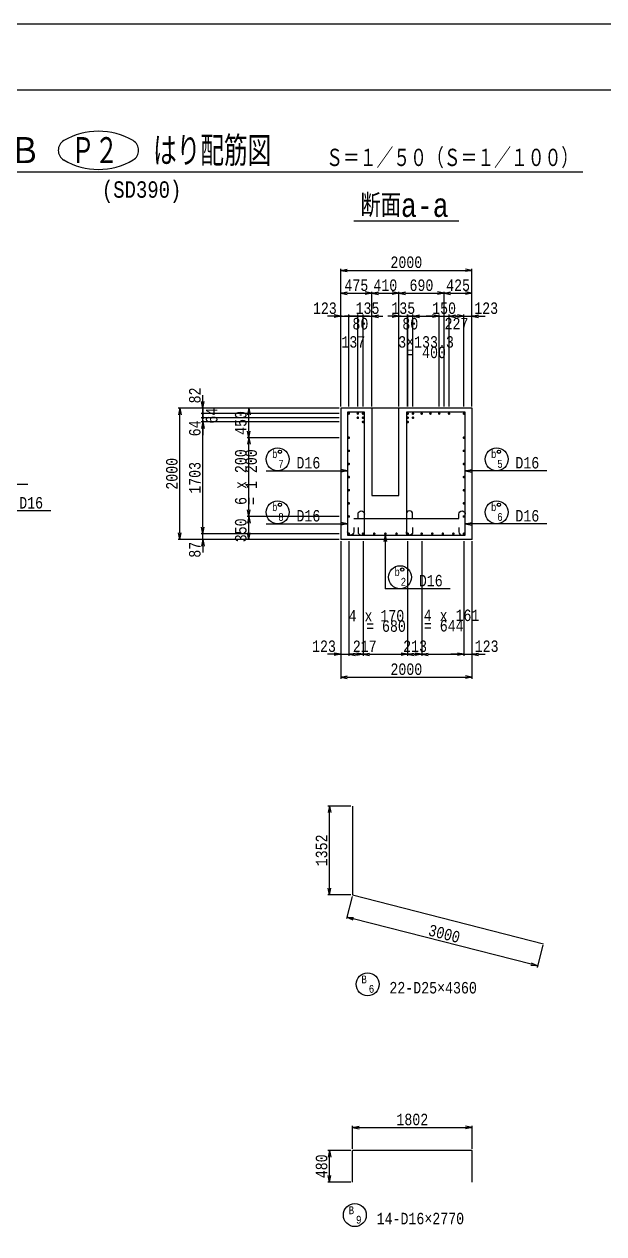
# Model space of a CAD drawing. Extents: x 0 to 42050, y -16055 to 29700.
# Drawn here: x 17655 to 26485, y 11271 to 29700 of the extents above; entities that cross this region are included whole.
import ezdxf
from ezdxf.enums import TextEntityAlignment as Align

# ---------------------------------------------------------------- set-up
doc = ezdxf.new("R2010")
doc.units = 0
doc.header["$LTSCALE"] = 300
doc.header["$MEASUREMENT"] = 0
doc.layers.get('0').update_dxf_attribs({"linetype": 'CONTINUOUS'})
doc.layers.get('DEFPOINTS').update_dxf_attribs({"linetype": 'CONTINUOUS'})
for name, color, linetype in [('1002', 1, 'CONTINUOUS'), ('1006', 5, 'CONTINUOUS'), ('6', 7, 'CONTINUOUS'), ('LAYER0015', 7, 'CONTINUOUS'), ('スターラップ', 6, 'CONTINUOUS'), ('主筋', 3, 'CONTINUOUS'), ('引き出し線', 2, 'CONTINUOUS'), ('構造線', 7, 'CONTINUOUS'), ('配力筋', 4, 'CONTINUOUS')]:
    doc.layers.add(name, color=color, linetype=linetype)
doc.styles.get("Standard").update_dxf_attribs({"font": 'monotxt.shx', "width": 0.8, "bigfont": 'extfont.shx'})
doc.dimstyles.new('DIMST1_1', dxfattribs={"dimscale": 50, "dimtxt": 4, "dimasz": 2, "dimexe": 0.5, "dimexo": 0.5, "dimgap": 0.09, "dimtad": 0, "dimdec": 0, "dimzin": 0, "dimtxsty": 'STANDARD', "dimblk": 'ARROW_1', "dimblk1": 'ARROW_1', "dimblk2": 'ARROW_1', "dimcen": 1, "dimdle": 3, "dimclrd": 1, "dimclre": 1, "dimclrt": 3, "dimazin": 3, "dimtfac": 1, "dimtdec": 4, "dimtix": 1, "dimtmove": 0, "dimatfit": 3, "dimtvp": 0.7, "dimtolj": 1, "dimtzin": 0})

# ---------------------------------------------------------------- blocks, each defined once
blk = doc.blocks.new('GROUP_2')
at = {"layer": 'LAYER0015', "color": 2, "linetype": 'CONTINUOUS'}
for centre, radius, start, end in [((-3863, 23103), 2084, 59.566, 120.434), ((-4746, 24605), 342, 120.434, 239.566), ((-2981, 24605), 342, 300.434, 419.566), ((-3863, 26108), 2084, 239.566, 300.434)]:
    blk.add_arc(centre, radius, start, end, dxfattribs=at)
blk = doc.blocks.new('GROUP_1')
at = {"layer": 'LAYER0015', "color": 1, "linetype": 'CONTINUOUS'}
blk.add_line((-39050, 27700), (40050, 27700), dxfattribs=at)
blk = doc.blocks.new('DOT1')
at = {"const_width": 0.5}
blk.add_lwpolyline([(-0.25, 0, 1), (0.25, 0, 1)], format="xyb", close=True, dxfattribs=at)
blk = doc.blocks.new('ARROW_1')
at = {"color": 0}
for p, q in [((0, 0), (-1, 0.2)), ((0, 0), (-1, -0.2)), ((-1, 0), (0, 0))]:
    blk.add_line(p, q, dxfattribs=at)
blk = doc.blocks.new('*D43')
at = {"color": 2, "linetype": 'BYBLOCK'}
for p, q in [((24142, 21825), (24142, 19725)), ((26142, 21825), (26142, 19725)), ((24242, 19750), (26042, 19750))]:
    blk.add_line(p, q, dxfattribs=at)
at = {"layer": 'DEFPOINTS', "color": 0, "linetype": 'BYBLOCK'}
for p in [(24142, 21850), (26142, 21850), (26142, 19750)]:
    blk.add_point(p, dxfattribs=at)
at = {"color": 2, "linetype": 'BYBLOCK', "xscale": 100, "yscale": 100, "zscale": 100, "rotation": 180}
blk.add_blockref('ARROW_1', (24142, 19750), dxfattribs=at)
at = {"color": 2, "linetype": 'BYBLOCK', "xscale": 100, "yscale": 100, "zscale": 100}
blk.add_blockref('ARROW_1', (26142, 19750), dxfattribs=at)
at = {"color": 6, "linetype": 'BYBLOCK', "insert": (25142, 19872), "char_height": 175, "attachment_point": 5}
blk.add_mtext('\\A1;2000', dxfattribs=at)
blk = doc.blocks.new('*D44')
at = {"color": 2, "linetype": 'BYBLOCK'}
for p, q in [((24142, 23875), (24142, 25975)), ((24242, 25950), (26042, 25950)), ((26142, 23875), (26142, 25975))]:
    blk.add_line(p, q, dxfattribs=at)
at = {"layer": 'DEFPOINTS', "color": 0, "linetype": 'BYBLOCK'}
for p in [(26142, 25950), (24142, 23850), (26142, 23850)]:
    blk.add_point(p, dxfattribs=at)
at = {"color": 2, "linetype": 'BYBLOCK', "xscale": 100, "yscale": 100, "zscale": 100, "rotation": 180}
blk.add_blockref('ARROW_1', (24142, 25950), dxfattribs=at)
at = {"color": 2, "linetype": 'BYBLOCK', "xscale": 100, "yscale": 100, "zscale": 100}
blk.add_blockref('ARROW_1', (26142, 25950), dxfattribs=at)
at = {"color": 6, "linetype": 'BYBLOCK', "insert": (25142, 26072), "char_height": 175, "attachment_point": 5}
blk.add_mtext('\\A1;2000', dxfattribs=at)
blk = doc.blocks.new('*D45')
at = {"color": 2, "linetype": 'BYBLOCK'}
for p, q in [((24117, 23850), (21667, 23850)), ((21692, 21950), (21692, 23750)), ((24117, 21850), (21667, 21850))]:
    blk.add_line(p, q, dxfattribs=at)
at = {"layer": 'DEFPOINTS', "color": 0, "linetype": 'BYBLOCK'}
for p in [(21692, 23850), (24142, 23850), (24142, 21850)]:
    blk.add_point(p, dxfattribs=at)
at = {"color": 2, "linetype": 'BYBLOCK', "xscale": 100, "yscale": 100, "zscale": 100}
for p, rotation in [((21692, 23850), 90), ((21692, 21850), 270)]:
    blk.add_blockref('ARROW_1', p, dxfattribs=dict(at, rotation=rotation))
at = {"color": 6, "linetype": 'BYBLOCK', "insert": (21570, 22850), "char_height": 175, "attachment_point": 5, "rotation": 90}
blk.add_mtext('\\A1;2000', dxfattribs=at)
blk = doc.blocks.new('*D46')
at = {"color": 2, "linetype": 'BYBLOCK'}
for p, q in [((22042, 22037), (22042, 22137)), ((24117, 21937), (22017, 21937)), ((22042, 21850), (22042, 21937)), ((22042, 21850), (22042, 21937)), ((22042, 21750), (22042, 21650))]:
    blk.add_line(p, q, dxfattribs=at)
at = {"layer": 'DEFPOINTS', "color": 0, "linetype": 'BYBLOCK'}
for p in [(22042, 21937), (24142, 21937), (22042, 21850)]:
    blk.add_point(p, dxfattribs=at)
at = {"color": 2, "linetype": 'BYBLOCK', "xscale": 100, "yscale": 100, "zscale": 100}
for p, rotation in [((22042, 21937), 270), ((22042, 21850), 90)]:
    blk.add_blockref('ARROW_1', p, dxfattribs=dict(at, rotation=rotation))
at = {"color": 6, "linetype": 'BYBLOCK', "insert": (21920, 21693), "char_height": 175, "attachment_point": 5, "rotation": 90}
blk.add_mtext('\\A1;87', dxfattribs=at)
blk = doc.blocks.new('*D47')
at = {"color": 2, "linetype": 'BYBLOCK'}
for p, q in [((24117, 23640), (22017, 23640)), ((22042, 22037), (22042, 23540))]:
    blk.add_line(p, q, dxfattribs=at)
at = {"layer": 'DEFPOINTS', "color": 0, "linetype": 'BYBLOCK'}
for p in [(22042, 23640), (24142, 23640), (24142, 21937)]:
    blk.add_point(p, dxfattribs=at)
at = {"color": 2, "linetype": 'BYBLOCK', "xscale": 100, "yscale": 100, "zscale": 100}
for p, rotation in [((22042, 23640), 90), ((22042, 21937), 270)]:
    blk.add_blockref('ARROW_1', p, dxfattribs=dict(at, rotation=rotation))
at = {"color": 6, "linetype": 'BYBLOCK', "insert": (21920, 22788), "char_height": 175, "attachment_point": 5, "rotation": 90}
blk.add_mtext('\\A1;1703', dxfattribs=at)
blk = doc.blocks.new('ARROW_8')
at = {"color": 0}
blk.add_line((-1, 0), (0, 0), dxfattribs=at)
blk = doc.blocks.new('*D48')
at = {"color": 2, "linetype": 'BYBLOCK'}
for p, q in [((22042, 23804), (22042, 23904)), ((24117, 23704), (22017, 23704)), ((24117, 23640), (22017, 23640)), ((22042, 23640), (22042, 23704)), ((22042, 23640), (22042, 23704)), ((22042, 23540), (22042, 23440))]:
    blk.add_line(p, q, dxfattribs=at)
at = {"layer": 'DEFPOINTS', "color": 0, "linetype": 'BYBLOCK'}
for p in [(22042, 23704), (24142, 23704), (24142, 23640)]:
    blk.add_point(p, dxfattribs=at)
at = {"color": 2, "linetype": 'BYBLOCK', "xscale": 100, "yscale": 100, "zscale": 100}
for p, rotation in [((22042, 23704), 270), ((22042, 23640), 90)]:
    blk.add_blockref('ARROW_8', p, dxfattribs=dict(at, rotation=rotation))
at = {"color": 6, "linetype": 'BYBLOCK', "insert": (21920, 23542), "char_height": 175, "attachment_point": 5, "rotation": 90}
blk.add_mtext('\\A1;64', dxfattribs=at)
blk = doc.blocks.new('*D49')
at = {"color": 2, "linetype": 'BYBLOCK'}
for p, q in [((22042, 23868), (22042, 23968)), ((24117, 23768), (22017, 23768)), ((24117, 23704), (22017, 23704)), ((22042, 23704), (22042, 23768)), ((22042, 23704), (22042, 23768)), ((22042, 23604), (22042, 23504))]:
    blk.add_line(p, q, dxfattribs=at)
at = {"layer": 'DEFPOINTS', "color": 0, "linetype": 'BYBLOCK'}
for p in [(22042, 23768), (24142, 23768), (24142, 23704)]:
    blk.add_point(p, dxfattribs=at)
at = {"color": 2, "linetype": 'BYBLOCK', "xscale": 100, "yscale": 100, "zscale": 100}
for p, rotation in [((22042, 23768), 270), ((22042, 23704), 90)]:
    blk.add_blockref('ARROW_8', p, dxfattribs=dict(at, rotation=rotation))
at = {"color": 6, "linetype": 'BYBLOCK', "insert": (22177, 23736), "char_height": 175, "attachment_point": 5, "rotation": 90}
blk.add_mtext('\\A1;64', dxfattribs=at)
blk = doc.blocks.new('*D50')
at = {"color": 2, "linetype": 'BYBLOCK'}
for p, q in [((22042, 23950), (22042, 24050)), ((22042, 23768), (22042, 23850)), ((22042, 23768), (22042, 23850)), ((24117, 23768), (22017, 23768)), ((22042, 23668), (22042, 23568))]:
    blk.add_line(p, q, dxfattribs=at)
at = {"layer": 'DEFPOINTS', "color": 0, "linetype": 'BYBLOCK'}
for p in [(22042, 23850), (22042, 23850), (24142, 23768)]:
    blk.add_point(p, dxfattribs=at)
at = {"color": 2, "linetype": 'BYBLOCK', "xscale": 100, "yscale": 100, "zscale": 100}
for p, rotation in [((22042, 23850), 270), ((22042, 23768), 90)]:
    blk.add_blockref('ARROW_8', p, dxfattribs=dict(at, rotation=rotation))
at = {"color": 6, "linetype": 'BYBLOCK', "insert": (21920, 24044), "char_height": 175, "attachment_point": 5, "rotation": 90}
blk.add_mtext('\\A1;82', dxfattribs=at)
blk = doc.blocks.new('*D51')
at = {"color": 2, "linetype": 'BYBLOCK'}
for p, q in [((24117, 22200), (22717, 22200)), ((22742, 21950), (22742, 22100))]:
    blk.add_line(p, q, dxfattribs=at)
at = {"layer": 'DEFPOINTS', "color": 0, "linetype": 'BYBLOCK'}
for p in [(22742, 22200), (24142, 22200), (22742, 21850)]:
    blk.add_point(p, dxfattribs=at)
at = {"color": 2, "linetype": 'BYBLOCK', "xscale": 100, "yscale": 100, "zscale": 100}
for p, rotation in [((22742, 22200), 90), ((22742, 21850), 270)]:
    blk.add_blockref('ARROW_1', p, dxfattribs=dict(at, rotation=rotation))
at = {"color": 6, "linetype": 'BYBLOCK', "insert": (22620, 21989), "char_height": 175, "attachment_point": 5, "rotation": 90}
blk.add_mtext('\\A1;350', dxfattribs=at)
blk = doc.blocks.new('*D52')
at = {"color": 2, "linetype": 'BYBLOCK'}
for p, q in [((24117, 23400), (22717, 23400)), ((22742, 22300), (22742, 23300))]:
    blk.add_line(p, q, dxfattribs=at)
at = {"layer": 'DEFPOINTS', "color": 0, "linetype": 'BYBLOCK'}
for p in [(22742, 23400), (24142, 23400), (24142, 22200)]:
    blk.add_point(p, dxfattribs=at)
at = {"color": 2, "linetype": 'BYBLOCK', "xscale": 100, "yscale": 100, "zscale": 100}
for p, rotation in [((22742, 23400), 90), ((22742, 22200), 270)]:
    blk.add_blockref('ARROW_1', p, dxfattribs=dict(at, rotation=rotation))
at = {"color": 6, "linetype": 'BYBLOCK', "insert": (22620, 22800), "char_height": 175, "attachment_point": 5, "rotation": 90}
blk.add_mtext('\\A1;6 x 200 ', dxfattribs=at)
blk = doc.blocks.new('*D53')
at = {"color": 2, "linetype": 'BYBLOCK'}
for p, q in [((24117, 23850), (22717, 23850)), ((22742, 23500), (22742, 23750))]:
    blk.add_line(p, q, dxfattribs=at)
at = {"layer": 'DEFPOINTS', "color": 0, "linetype": 'BYBLOCK'}
for p in [(22742, 23850), (24142, 23850), (24142, 23400)]:
    blk.add_point(p, dxfattribs=at)
at = {"color": 2, "linetype": 'BYBLOCK', "xscale": 100, "yscale": 100, "zscale": 100}
for p, rotation in [((22742, 23850), 90), ((22742, 23400), 270)]:
    blk.add_blockref('ARROW_1', p, dxfattribs=dict(at, rotation=rotation))
at = {"color": 6, "linetype": 'BYBLOCK', "insert": (22620, 23625), "char_height": 175, "attachment_point": 5, "rotation": 90}
blk.add_mtext('\\A1;450', dxfattribs=at)
blk = doc.blocks.new('*D92')
at = {"color": 2, "linetype": 'BYBLOCK'}
for p, q in [((22633, 17789), (22283, 17789)), ((22308, 16536), (22308, 17689)), ((22633, 16436), (22283, 16436))]:
    blk.add_line(p, q, dxfattribs=at)
at = {"layer": 'DEFPOINTS', "color": 0, "linetype": 'BYBLOCK'}
for p in [(22308, 17789), (22658, 17789), (22658, 16436)]:
    blk.add_point(p, dxfattribs=at)
at = {"color": 2, "linetype": 'BYBLOCK', "xscale": 100, "yscale": 100, "zscale": 100}
for p, rotation in [((22308, 17789), 90), ((22308, 16436), 270)]:
    blk.add_blockref('ARROW_1', p, dxfattribs=dict(at, rotation=rotation))
at = {"color": 6, "linetype": 'BYBLOCK', "insert": (22186, 17113), "char_height": 175, "attachment_point": 5, "rotation": 90}
blk.add_mtext('\\A1;1352', dxfattribs=at)
blk = doc.blocks.new('*D93')
at = {"color": 2, "linetype": 'BYBLOCK'}
for p, q in [((22652, 16412), (22565, 16073)), ((25381, 15377), (22668, 16072)), ((25558, 15667), (25471, 15328))]:
    blk.add_line(p, q, dxfattribs=at)
at = {"layer": 'DEFPOINTS', "color": 0, "linetype": 'BYBLOCK'}
for p in [(22658, 16436), (22571, 16097), (25564, 15691)]:
    blk.add_point(p, dxfattribs=at)
at = {"color": 2, "linetype": 'BYBLOCK', "xscale": 100, "yscale": 100, "zscale": 100}
for p, rotation in [((22571, 16097), 165.6186054089256), ((25477, 15352), 345.6186054089255)]:
    blk.add_blockref('ARROW_1', p, dxfattribs=dict(at, rotation=rotation))
at = {"color": 6, "linetype": 'BYBLOCK', "insert": (24055, 15843), "char_height": 175, "attachment_point": 5, "rotation": 345.6186}
blk.add_mtext('\\A1;3000', dxfattribs=at)
blk = doc.blocks.new('*D100')
at = {"color": 2, "linetype": 'BYBLOCK'}
for p, q in [((22658, 12565), (22658, 12915)), ((24478, 12565), (24478, 12915)), ((22758, 12890), (24378, 12890))]:
    blk.add_line(p, q, dxfattribs=at)
at = {"layer": 'DEFPOINTS', "color": 0, "linetype": 'BYBLOCK'}
for p in [(24478, 12890), (22658, 12540), (24478, 12540)]:
    blk.add_point(p, dxfattribs=at)
at = {"color": 2, "linetype": 'BYBLOCK', "xscale": 100, "yscale": 100, "zscale": 100, "rotation": 180}
blk.add_blockref('ARROW_1', (22658, 12890), dxfattribs=at)
at = {"color": 2, "linetype": 'BYBLOCK', "xscale": 100, "yscale": 100, "zscale": 100}
blk.add_blockref('ARROW_1', (24478, 12890), dxfattribs=at)
at = {"color": 6, "linetype": 'BYBLOCK', "insert": (23568, 13012), "char_height": 175, "attachment_point": 5}
blk.add_mtext('\\A1;1802', dxfattribs=at)
blk = doc.blocks.new('*D101')
at = {"color": 2, "linetype": 'BYBLOCK'}
for p, q in [((22633, 12540), (22283, 12540)), ((22308, 12160), (22308, 12440)), ((22633, 12060), (22283, 12060))]:
    blk.add_line(p, q, dxfattribs=at)
at = {"layer": 'DEFPOINTS', "color": 0, "linetype": 'BYBLOCK'}
for p in [(22308, 12540), (22658, 12540), (22658, 12060)]:
    blk.add_point(p, dxfattribs=at)
at = {"color": 2, "linetype": 'BYBLOCK', "xscale": 100, "yscale": 100, "zscale": 100}
for p, rotation in [((22308, 12540), 90), ((22308, 12060), 270)]:
    blk.add_blockref('ARROW_1', p, dxfattribs=dict(at, rotation=rotation))
at = {"color": 6, "linetype": 'BYBLOCK', "insert": (22186, 12300), "char_height": 175, "attachment_point": 5, "rotation": 90}
blk.add_mtext('\\A1;480', dxfattribs=at)
blk = doc.blocks.new('*D152')
at = {"color": 2, "linetype": 'BYBLOCK'}
for p, q in [((22952, 23875), (22952, 25625)), ((22577, 25600), (22852, 25600))]:
    blk.add_line(p, q, dxfattribs=at)
at = {"layer": 'DEFPOINTS', "color": 0, "linetype": 'BYBLOCK'}
for p in [(22477, 25600), (22952, 25600), (22952, 23850)]:
    blk.add_point(p, dxfattribs=at)
at = {"color": 2, "linetype": 'BYBLOCK', "xscale": 100, "yscale": 100, "zscale": 100, "rotation": 180}
blk.add_blockref('ARROW_1', (22477, 25600), dxfattribs=at)
at = {"color": 2, "linetype": 'BYBLOCK', "xscale": 100, "yscale": 100, "zscale": 100}
blk.add_blockref('ARROW_1', (22952, 25600), dxfattribs=at)
at = {"color": 6, "linetype": 'BYBLOCK', "insert": (22715, 25722), "char_height": 175, "attachment_point": 5}
blk.add_mtext('\\A1;475', dxfattribs=at)
blk = doc.blocks.new('*D153')
at = {"color": 2, "linetype": 'BYBLOCK'}
for p, q in [((23362, 23875), (23362, 25625)), ((23052, 25600), (23262, 25600))]:
    blk.add_line(p, q, dxfattribs=at)
at = {"layer": 'DEFPOINTS', "color": 0, "linetype": 'BYBLOCK'}
for p in [(23362, 25600), (22952, 23850), (23362, 23850)]:
    blk.add_point(p, dxfattribs=at)
at = {"color": 2, "linetype": 'BYBLOCK', "xscale": 100, "yscale": 100, "zscale": 100, "rotation": 180}
blk.add_blockref('ARROW_1', (22952, 25600), dxfattribs=at)
at = {"color": 2, "linetype": 'BYBLOCK', "xscale": 100, "yscale": 100, "zscale": 100}
blk.add_blockref('ARROW_1', (23362, 25600), dxfattribs=at)
at = {"color": 6, "linetype": 'BYBLOCK', "insert": (23157, 25722), "char_height": 175, "attachment_point": 5}
blk.add_mtext('\\A1;410', dxfattribs=at)
blk = doc.blocks.new('*D154')
at = {"color": 2, "linetype": 'BYBLOCK'}
for p, q in [((24052, 23875), (24052, 25625)), ((23462, 25600), (23952, 25600))]:
    blk.add_line(p, q, dxfattribs=at)
at = {"layer": 'DEFPOINTS', "color": 0, "linetype": 'BYBLOCK'}
for p in [(23362, 25600), (24052, 25600), (24052, 23850)]:
    blk.add_point(p, dxfattribs=at)
at = {"color": 2, "linetype": 'BYBLOCK', "xscale": 100, "yscale": 100, "zscale": 100, "rotation": 180}
blk.add_blockref('ARROW_1', (23362, 25600), dxfattribs=at)
at = {"color": 2, "linetype": 'BYBLOCK', "xscale": 100, "yscale": 100, "zscale": 100}
blk.add_blockref('ARROW_1', (24052, 25600), dxfattribs=at)
at = {"color": 6, "linetype": 'BYBLOCK', "insert": (23707, 25722), "char_height": 175, "attachment_point": 5}
blk.add_mtext('\\A1;690', dxfattribs=at)
blk = doc.blocks.new('*D155')
at = {"color": 2, "linetype": 'BYBLOCK'}
blk.add_line((24152, 25600), (24377, 25600), dxfattribs=at)
at = {"layer": 'DEFPOINTS', "color": 0, "linetype": 'BYBLOCK'}
for p in [(24477, 25600), (24477, 25600), (24052, 23850)]:
    blk.add_point(p, dxfattribs=at)
at = {"color": 2, "linetype": 'BYBLOCK', "xscale": 100, "yscale": 100, "zscale": 100, "rotation": 180}
blk.add_blockref('ARROW_1', (24052, 25600), dxfattribs=at)
at = {"color": 2, "linetype": 'BYBLOCK', "xscale": 100, "yscale": 100, "zscale": 100}
blk.add_blockref('ARROW_1', (24477, 25600), dxfattribs=at)
at = {"color": 6, "linetype": 'BYBLOCK', "insert": (24265, 25722), "char_height": 175, "attachment_point": 5}
blk.add_mtext('\\A1;425', dxfattribs=at)
blk = doc.blocks.new('*D156')
at = {"color": 2, "linetype": 'BYBLOCK'}
for p, q in [((22377, 25250), (22277, 25250)), ((22477, 25250), (22600, 25250)), ((22477, 25250), (22600, 25250)), ((22600, 23875), (22600, 25275)), ((22700, 25250), (22800, 25250))]:
    blk.add_line(p, q, dxfattribs=at)
at = {"layer": 'DEFPOINTS', "color": 0, "linetype": 'BYBLOCK'}
for p in [(22477, 25250), (22600, 25250), (22600, 23850)]:
    blk.add_point(p, dxfattribs=at)
at = {"color": 2, "linetype": 'BYBLOCK', "xscale": 100, "yscale": 100, "zscale": 100}
blk.add_blockref('ARROW_8', (22477, 25250), dxfattribs=at)
at = {"color": 2, "linetype": 'BYBLOCK', "xscale": 100, "yscale": 100, "zscale": 100, "rotation": 180}
blk.add_blockref('ARROW_8', (22600, 25250), dxfattribs=at)
at = {"color": 6, "linetype": 'BYBLOCK', "insert": (22235, 25372), "char_height": 175, "attachment_point": 5}
blk.add_mtext('\\A1;123', dxfattribs=at)
blk = doc.blocks.new('*D157')
at = {"color": 2, "linetype": 'BYBLOCK'}
for p, q in [((22500, 25250), (22400, 25250)), ((22600, 23875), (22600, 25275)), ((22600, 25250), (22737, 25250)), ((22600, 25250), (22737, 25250)), ((22737, 23875), (22737, 25275)), ((22837, 25250), (22937, 25250))]:
    blk.add_line(p, q, dxfattribs=at)
at = {"layer": 'DEFPOINTS', "color": 0, "linetype": 'BYBLOCK'}
for p in [(22737, 25250), (22600, 23850), (22737, 23850)]:
    blk.add_point(p, dxfattribs=at)
at = {"color": 2, "linetype": 'BYBLOCK', "xscale": 100, "yscale": 100, "zscale": 100}
blk.add_blockref('ARROW_8', (22600, 25250), dxfattribs=at)
at = {"color": 2, "linetype": 'BYBLOCK', "xscale": 100, "yscale": 100, "zscale": 100, "rotation": 180}
blk.add_blockref('ARROW_8', (22737, 25250), dxfattribs=at)
at = {"color": 6, "linetype": 'BYBLOCK', "insert": (22669, 24858), "char_height": 175, "attachment_point": 5}
blk.add_mtext('\\A1;137', dxfattribs=at)
blk = doc.blocks.new('*D158')
at = {"color": 2, "linetype": 'BYBLOCK'}
for p, q in [((22637, 25250), (22537, 25250)), ((22737, 23875), (22737, 25275)), ((22737, 25250), (22817, 25250)), ((22737, 25250), (22817, 25250)), ((22817, 23875), (22817, 25275)), ((22917, 25250), (23017, 25250))]:
    blk.add_line(p, q, dxfattribs=at)
at = {"layer": 'DEFPOINTS', "color": 0, "linetype": 'BYBLOCK'}
for p in [(22817, 25250), (22737, 23850), (22817, 23850)]:
    blk.add_point(p, dxfattribs=at)
at = {"color": 2, "linetype": 'BYBLOCK', "xscale": 100, "yscale": 100, "zscale": 100}
blk.add_blockref('ARROW_8', (22737, 25250), dxfattribs=at)
at = {"color": 2, "linetype": 'BYBLOCK', "xscale": 100, "yscale": 100, "zscale": 100, "rotation": 180}
blk.add_blockref('ARROW_8', (22817, 25250), dxfattribs=at)
at = {"color": 6, "linetype": 'BYBLOCK', "insert": (22777, 25136), "char_height": 175, "attachment_point": 5}
blk.add_mtext('\\A1;80', dxfattribs=at)
blk = doc.blocks.new('*D159')
at = {"color": 2, "linetype": 'BYBLOCK'}
for p, q in [((23397, 25250), (23297, 25250)), ((23497, 23875), (23497, 25275)), ((23497, 25250), (23577, 25250)), ((23497, 25250), (23577, 25250)), ((23577, 23875), (23577, 25275)), ((23677, 25250), (23777, 25250))]:
    blk.add_line(p, q, dxfattribs=at)
at = {"layer": 'DEFPOINTS', "color": 0, "linetype": 'BYBLOCK'}
for p in [(23577, 25250), (23497, 23850), (23577, 23850)]:
    blk.add_point(p, dxfattribs=at)
at = {"color": 2, "linetype": 'BYBLOCK', "xscale": 100, "yscale": 100, "zscale": 100}
blk.add_blockref('ARROW_8', (23497, 25250), dxfattribs=at)
at = {"color": 2, "linetype": 'BYBLOCK', "xscale": 100, "yscale": 100, "zscale": 100, "rotation": 180}
blk.add_blockref('ARROW_8', (23577, 25250), dxfattribs=at)
at = {"color": 6, "linetype": 'BYBLOCK', "insert": (23537, 25136), "char_height": 175, "attachment_point": 5}
blk.add_mtext('\\A1;80', dxfattribs=at)
blk = doc.blocks.new('*D160')
at = {"color": 2, "linetype": 'BYBLOCK'}
for p, q in [((23677, 25250), (23877, 25250)), ((23977, 23875), (23977, 25275))]:
    blk.add_line(p, q, dxfattribs=at)
at = {"layer": 'DEFPOINTS', "color": 0, "linetype": 'BYBLOCK'}
for p in [(23977, 25250), (23577, 23850), (23977, 23850)]:
    blk.add_point(p, dxfattribs=at)
at = {"color": 2, "linetype": 'BYBLOCK', "xscale": 100, "yscale": 100, "zscale": 100, "rotation": 180}
blk.add_blockref('ARROW_1', (23577, 25250), dxfattribs=at)
at = {"color": 2, "linetype": 'BYBLOCK', "xscale": 100, "yscale": 100, "zscale": 100}
blk.add_blockref('ARROW_1', (23977, 25250), dxfattribs=at)
at = {"color": 6, "linetype": 'BYBLOCK', "insert": (23777, 24858), "char_height": 175, "attachment_point": 5}
blk.add_mtext('\\A1;3×133.3', dxfattribs=at)
blk = doc.blocks.new('*D161')
at = {"color": 2, "linetype": 'BYBLOCK'}
for p, q in [((23877, 25250), (23777, 25250)), ((23977, 23875), (23977, 25275)), ((23977, 25250), (24127, 25250)), ((24127, 23875), (24127, 25275)), ((24227, 25250), (24327, 25250))]:
    blk.add_line(p, q, dxfattribs=at)
at = {"layer": 'DEFPOINTS', "color": 0, "linetype": 'BYBLOCK'}
for p in [(24127, 25250), (23977, 23850), (24127, 23850)]:
    blk.add_point(p, dxfattribs=at)
at = {"color": 2, "linetype": 'BYBLOCK', "xscale": 100, "yscale": 100, "zscale": 100}
blk.add_blockref('ARROW_8', (23977, 25250), dxfattribs=at)
at = {"color": 2, "linetype": 'BYBLOCK', "xscale": 100, "yscale": 100, "zscale": 100, "rotation": 180}
blk.add_blockref('ARROW_8', (24127, 25250), dxfattribs=at)
at = {"color": 6, "linetype": 'BYBLOCK', "insert": (24052, 25372), "char_height": 175, "attachment_point": 5}
blk.add_mtext('\\A1;150', dxfattribs=at)
blk = doc.blocks.new('*D162')
at = {"color": 2, "linetype": 'BYBLOCK'}
for p, q in [((24227, 25250), (24254, 25250)), ((24354, 23875), (24354, 25275))]:
    blk.add_line(p, q, dxfattribs=at)
at = {"layer": 'DEFPOINTS', "color": 0, "linetype": 'BYBLOCK'}
for p in [(24354, 25250), (24127, 23850), (24354, 23850)]:
    blk.add_point(p, dxfattribs=at)
at = {"color": 2, "linetype": 'BYBLOCK', "xscale": 100, "yscale": 100, "zscale": 100, "rotation": 180}
blk.add_blockref('ARROW_1', (24127, 25250), dxfattribs=at)
at = {"color": 2, "linetype": 'BYBLOCK', "xscale": 100, "yscale": 100, "zscale": 100}
blk.add_blockref('ARROW_1', (24354, 25250), dxfattribs=at)
at = {"color": 6, "linetype": 'BYBLOCK', "insert": (24241, 25138), "char_height": 175, "attachment_point": 5}
blk.add_mtext('\\A1;227', dxfattribs=at)
blk = doc.blocks.new('*D163')
at = {"color": 2, "linetype": 'BYBLOCK'}
for p, q in [((24254, 25250), (24154, 25250)), ((24354, 25250), (24477, 25250)), ((24354, 25250), (24477, 25250)), ((24577, 25250), (24677, 25250))]:
    blk.add_line(p, q, dxfattribs=at)
at = {"layer": 'DEFPOINTS', "color": 0, "linetype": 'BYBLOCK'}
for p in [(24477, 25250), (24477, 25250), (24354, 23850)]:
    blk.add_point(p, dxfattribs=at)
at = {"color": 2, "linetype": 'BYBLOCK', "xscale": 100, "yscale": 100, "zscale": 100}
blk.add_blockref('ARROW_1', (24354, 25250), dxfattribs=at)
at = {"color": 2, "linetype": 'BYBLOCK', "xscale": 100, "yscale": 100, "zscale": 100, "rotation": 180}
blk.add_blockref('ARROW_1', (24477, 25250), dxfattribs=at)
at = {"color": 6, "linetype": 'BYBLOCK', "insert": (24693, 25372), "char_height": 175, "attachment_point": 5}
blk.add_mtext('\\A1;123', dxfattribs=at)
blk = doc.blocks.new('*D164')
at = {"color": 2, "linetype": 'BYBLOCK'}
for p, q in [((22600, 21825), (22600, 20075)), ((22377, 20100), (22277, 20100)), ((22477, 20100), (22600, 20100)), ((22477, 20100), (22600, 20100)), ((22700, 20100), (22800, 20100))]:
    blk.add_line(p, q, dxfattribs=at)
at = {"layer": 'DEFPOINTS', "color": 0, "linetype": 'BYBLOCK'}
for p in [(22600, 21850), (22477, 20100), (22600, 20100)]:
    blk.add_point(p, dxfattribs=at)
at = {"color": 2, "linetype": 'BYBLOCK', "xscale": 100, "yscale": 100, "zscale": 100}
blk.add_blockref('ARROW_1', (22477, 20100), dxfattribs=at)
at = {"color": 2, "linetype": 'BYBLOCK', "xscale": 100, "yscale": 100, "zscale": 100, "rotation": 180}
blk.add_blockref('ARROW_1', (22600, 20100), dxfattribs=at)
at = {"color": 6, "linetype": 'BYBLOCK', "insert": (22222, 20222), "char_height": 175, "attachment_point": 5}
blk.add_mtext('\\A1;123', dxfattribs=at)
blk = doc.blocks.new('*D165')
at = {"color": 2, "linetype": 'BYBLOCK'}
for p, q in [((22817, 21825), (22817, 20075)), ((22700, 20100), (22717, 20100))]:
    blk.add_line(p, q, dxfattribs=at)
at = {"layer": 'DEFPOINTS', "color": 0, "linetype": 'BYBLOCK'}
for p in [(22600, 21850), (22817, 21850), (22817, 20100)]:
    blk.add_point(p, dxfattribs=at)
at = {"color": 2, "linetype": 'BYBLOCK', "xscale": 100, "yscale": 100, "zscale": 100, "rotation": 180}
blk.add_blockref('ARROW_1', (22600, 20100), dxfattribs=at)
at = {"color": 2, "linetype": 'BYBLOCK', "xscale": 100, "yscale": 100, "zscale": 100}
blk.add_blockref('ARROW_1', (22817, 20100), dxfattribs=at)
at = {"color": 6, "linetype": 'BYBLOCK', "insert": (22843, 20222), "char_height": 175, "attachment_point": 5}
blk.add_mtext('\\A1;217', dxfattribs=at)
blk = doc.blocks.new('*D166')
at = {"color": 2, "linetype": 'BYBLOCK'}
for p, q in [((23497, 21825), (23497, 20075)), ((22917, 20100), (23397, 20100))]:
    blk.add_line(p, q, dxfattribs=at)
at = {"layer": 'DEFPOINTS', "color": 0, "linetype": 'BYBLOCK'}
for p in [(22817, 21850), (23497, 21850), (23497, 20100)]:
    blk.add_point(p, dxfattribs=at)
at = {"color": 2, "linetype": 'BYBLOCK', "xscale": 100, "yscale": 100, "zscale": 100, "rotation": 180}
blk.add_blockref('ARROW_1', (22817, 20100), dxfattribs=at)
at = {"color": 2, "linetype": 'BYBLOCK', "xscale": 100, "yscale": 100, "zscale": 100}
blk.add_blockref('ARROW_1', (23497, 20100), dxfattribs=at)
at = {"color": 6, "linetype": 'BYBLOCK', "insert": (23021, 20687), "char_height": 175, "attachment_point": 5}
blk.add_mtext('\\A1;4 x 170 ', dxfattribs=at)
blk = doc.blocks.new('*D167')
at = {"color": 2, "linetype": 'BYBLOCK'}
for p, q in [((23711, 21825), (23711, 20075)), ((23597, 20100), (23611, 20100))]:
    blk.add_line(p, q, dxfattribs=at)
at = {"layer": 'DEFPOINTS', "color": 0, "linetype": 'BYBLOCK'}
for p in [(23497, 21850), (23711, 21850), (23711, 20100)]:
    blk.add_point(p, dxfattribs=at)
at = {"color": 2, "linetype": 'BYBLOCK', "xscale": 100, "yscale": 100, "zscale": 100, "rotation": 180}
blk.add_blockref('ARROW_1', (23497, 20100), dxfattribs=at)
at = {"color": 2, "linetype": 'BYBLOCK', "xscale": 100, "yscale": 100, "zscale": 100}
blk.add_blockref('ARROW_1', (23711, 20100), dxfattribs=at)
at = {"color": 6, "linetype": 'BYBLOCK', "insert": (23610, 20222), "char_height": 175, "attachment_point": 5}
blk.add_mtext('\\A1;213', dxfattribs=at)
blk = doc.blocks.new('*D168')
at = {"color": 2, "linetype": 'BYBLOCK'}
for p, q in [((24354, 21825), (24354, 20075)), ((23811, 20100), (24254, 20100))]:
    blk.add_line(p, q, dxfattribs=at)
at = {"layer": 'DEFPOINTS', "color": 0, "linetype": 'BYBLOCK'}
for p in [(23711, 21850), (24354, 21850), (24354, 20100)]:
    blk.add_point(p, dxfattribs=at)
at = {"color": 2, "linetype": 'BYBLOCK', "xscale": 100, "yscale": 100, "zscale": 100, "rotation": 180}
blk.add_blockref('ARROW_1', (23711, 20100), dxfattribs=at)
at = {"color": 2, "linetype": 'BYBLOCK', "xscale": 100, "yscale": 100, "zscale": 100}
blk.add_blockref('ARROW_1', (24354, 20100), dxfattribs=at)
at = {"color": 6, "linetype": 'BYBLOCK', "insert": (24166, 20693), "char_height": 175, "attachment_point": 5}
blk.add_mtext('\\A1;4 x 161 ', dxfattribs=at)
blk = doc.blocks.new('*D169')
at = {"color": 2, "linetype": 'BYBLOCK'}
for p, q in [((24254, 20100), (24154, 20100)), ((24354, 20100), (24477, 20100)), ((24354, 20100), (24477, 20100)), ((24577, 20100), (24677, 20100))]:
    blk.add_line(p, q, dxfattribs=at)
at = {"layer": 'DEFPOINTS', "color": 0, "linetype": 'BYBLOCK'}
for p in [(24354, 21850), (24477, 20100), (24477, 20100)]:
    blk.add_point(p, dxfattribs=at)
at = {"color": 2, "linetype": 'BYBLOCK', "xscale": 100, "yscale": 100, "zscale": 100}
blk.add_blockref('ARROW_1', (24354, 20100), dxfattribs=at)
at = {"color": 2, "linetype": 'BYBLOCK', "xscale": 100, "yscale": 100, "zscale": 100, "rotation": 180}
blk.add_blockref('ARROW_1', (24477, 20100), dxfattribs=at)
at = {"color": 6, "linetype": 'BYBLOCK', "insert": (24700, 20222), "char_height": 175, "attachment_point": 5}
blk.add_mtext('\\A1;123', dxfattribs=at)

msp = doc.modelspace()

# ---------------------------------------------------------------- linework, layer by layer
at = {"color": 4, "linetype": 'CONTINUOUS'}
msp.add_line((24277.4, 26700), (22677.4, 26700), dxfattribs=at)
at = {"color": 2, "linetype": 'BYBLOCK'}
for p, q in [((22717.4, 25250), (22617.4, 25250)), ((22817.4, 23875), (22817.4, 25275)), ((22817.4, 25250), (22952.4, 25250)), ((23052.4, 25250), (23120, 25250)), ((23262.4, 25250), (23195.3, 25250)), ((23362.4, 25250), (23497.4, 25250)), ((23497.4, 23875), (23497.4, 25275)), ((23597.4, 25250), (23697.4, 25250))]:
    msp.add_line(p, q, dxfattribs=at)
at = {"layer": '1002', "color": 2, "const_width": 20}
for points in [[(22610.4, 25250, -1), (22590.4, 25250, -1)], [(22747.4, 25250, -1), (22727.4, 25250, -1)], [(22827.4, 25250, -1), (22807.4, 25250, -1)], [(23507.4, 25250, -1), (23487.4, 25250, -1)], [(20377.4, 23778, -1), (20377.4, 23758, -1)], [(20377.4, 23714, -1), (20377.4, 23694, -1)]]:
    msp.add_lwpolyline(points, format="xyb", close=True, dxfattribs=at)
at = {"layer": '1006', "color": 5, "linetype": 'CONTINUOUS'}
msp.add_lwpolyline([(0, 0), (42050, 0), (42050, 29700), (0, 29700), (0, 0)], dxfattribs=at)
at = {"layer": '6', "color": 2, "linetype": 'CONTINUOUS'}
for centre in [(22886.5, 15073.1), (22692.3, 11556.5)]:
    msp.add_circle(centre, 175, dxfattribs=at)
at = {"layer": 'DEFPOINTS', "color": 0, "linetype": 'BYBLOCK'}
for p in [(23497.4, 25250), (22817.4, 23850), (23457.4, 23850), (23497.4, 23850), (23617.4, 23850), (23977.4, 23850), (24137.4, 23850)]:
    msp.add_point(p, dxfattribs=at)
at = {"layer": 'LAYER0015', "color": 3, "linetype": 'CONTINUOUS'}
msp.add_line((16386.2, 27450), (26163.8, 27450), dxfattribs=at)
at = {"layer": 'スターラップ', "color": 6}
for points in [[(22580.4, 23788.3), (22580.4, 21916.6), (22837.7, 21916.6), (22837.7, 23788.3), (22580.4, 23788.3)], [(23477.2, 23788.3), (23477.2, 21916.6), (24374.5, 21916.6), (24374.5, 23788.3), (23477.2, 23788.3)], [(22580.4, 22236.6), (22580.4, 21916.6), (24374.5, 21916.6), (24374.5, 22236.6)]]:
    msp.add_lwpolyline(points, dxfattribs=at)
for points in [[(22676.4, 22167.6), (24278.5, 22167.6), (24278.5, 22236.6, -1), (24374.5, 22236.6, -1)], [(22741.7, 22167.6), (22741.7, 22236.6, -1), (22837.7, 22236.6, -1)], [(23573.2, 22167.6), (23573.2, 22236.6, 1), (23477.2, 22236.6, 1)], [(24278.5, 22167.6), (24278.5, 22236.6, -1), (24374.5, 22236.6, -1)], [(22676.4, 22033.6), (22676.4, 21964.6, -1), (22580.4, 21964.6, -1)], [(22741.7, 22033.6), (22741.7, 21964.6, 1), (22837.7, 21964.6, 1)], [(23573.2, 22033.6), (23573.2, 21964.6, -1), (23477.2, 21964.6, -1)], [(24278.5, 22033.6), (24278.5, 21964.6, 1), (24374.5, 21964.6, 1)]]:
    msp.add_lwpolyline(points, format="xyb", dxfattribs=at)
at = {"layer": '主筋', "color": 3, "linetype": 'CONTINUOUS'}
for p, q in [((22658.3, 17788.7), (22658.3, 16436.3)), ((22658.3, 16436.3), (25564.3, 15691.2))]:
    msp.add_line(p, q, dxfattribs=at)
at = {"layer": '引き出し線', "color": 2, "linetype": 'CONTINUOUS'}
for p, q in [((21339.2, 22896.5), (22580.4, 22896.5)), ((25615.7, 22896.5), (24374.5, 22896.5)), ((17710.9, 22686.2), (6804.2, 22686.2)), ((18060.9, 22286.2), (7804.2, 22286.2)), ((21339.2, 22088.5), (22580.4, 22088.5)), ((25615.7, 22088.5), (24374.5, 22088.5)), ((23153.1, 21916.6), (23153.1, 21100)), ((24144.4, 21100), (23153.1, 21100))]:
    msp.add_line(p, q, dxfattribs=at)
for centre in [(21516.1, 23071.5), (24851.9, 23071.5), (21516.1, 22263.5), (24851.9, 22263.5), (23380.7, 21275)]:
    msp.add_circle(centre, 175, dxfattribs=at)
at = {"layer": '引き出し線', "color": 6, "linetype": 'CONTINUOUS'}
for centre in [(21550.7, 23186.8), (24886.5, 23186.8), (21550.7, 22378.8), (24886.5, 22378.8), (23415.3, 21390.3)]:
    msp.add_circle(centre, 25, dxfattribs=at)
at = {"layer": '構造線', "color": 7, "linetype": 'CONTINUOUS'}
for p, q in [((24477.4, 23850), (22477.4, 23850)), ((22477.4, 23850), (22477.4, 21850)), ((24477.4, 21850), (24477.4, 23850)), ((24477.4, 21850), (22477.4, 21850))]:
    msp.add_line(p, q, dxfattribs=at)
msp.add_lwpolyline([(22952.4, 23850), (22952.4, 22520), (23362.4, 22520), (23362.4, 23850)], dxfattribs=at)
at = {"layer": '配力筋', "color": 4, "linetype": 'CONTINUOUS'}
for p, q in [((22658.3, 12059.6), (22658.3, 12539.6)), ((24478.3, 12539.6), (22658.3, 12539.6)), ((24478.3, 12059.6), (24478.3, 12539.6))]:
    msp.add_line(p, q, dxfattribs=at)

# ---------------------------------------------------------------- block references
at = {"linetype": 'CONTINUOUS', "xscale": 0.5, "yscale": 0.5, "zscale": 0.5}
for name, p in [('GROUP_1', (21025, 14850)), ('GROUP_2', (20717.8, 15475.7))]:
    msp.add_blockref(name, p, dxfattribs=at)
at = {"color": 2, "linetype": 'BYBLOCK', "xscale": 100, "yscale": 100, "zscale": 100}
for p in [(22817.4, 25250), (23362.4, 25250)]:
    msp.add_blockref('ARROW_8', p, dxfattribs=at)
at = {"color": 2, "linetype": 'BYBLOCK', "xscale": 100, "yscale": 100, "zscale": 100, "rotation": 180}
for p in [(22952.4, 25250), (23497.4, 25250)]:
    msp.add_blockref('ARROW_8', p, dxfattribs=at)
at = {"layer": '1002', "color": 2, "yscale": 100, "zscale": 100}
for p, xscale, rotation in [((22477.4, 25250), -100, 180), ((22952.4, 25250), 100, 180), ((23362.4, 25250), -100, 180), ((20377.4, 23850), 100, 270)]:
    msp.add_blockref('ARROW_1', p, dxfattribs=dict(at, xscale=xscale, rotation=rotation))
at = {"layer": '主筋', "color": 3, "xscale": 40, "yscale": 40, "zscale": 40}
for p in [(22600.4, 23768), (22737.4, 23768), (22817.4, 23768), (23497.4, 23768), (23577.4, 23768), (23710.7, 23768), (23844, 23768), (23977.4, 23768), (24127.4, 23768), (24354.4, 23768), (22737.4, 23704), (22817.4, 23704), (22817.4, 23640), (23497.4, 23704), (23497.4, 23640), (23577.4, 23704), (22600.4, 23400), (24354.4, 23400), (22600.4, 23200), (24354.4, 23200), (22600.4, 23000), (24354.4, 23000), (22600.4, 22800), (24354.4, 22800), (22600.4, 22600), (24354.4, 22600), (22600.4, 22400), (24354.4, 22400), (22600.4, 22200), (24354.4, 22200), (22600.4, 21937), (22817.4, 21937), (22987.4, 21937), (23157.4, 21937), (23327.4, 21937), (23497.4, 21937), (23710.7, 21937), (23871.7, 21937), (24032.7, 21937), (24193.7, 21937), (24354.4, 21937)]:
    msp.add_blockref('DOT1', p, dxfattribs=at)
at = {"layer": '引き出し線', "color": 2, "linetype": 'CONTINUOUS', "yscale": 100, "zscale": 100}
for p, xscale, rotation in [((22580.4, 22896.5), -100, 180), ((24374.5, 22896.5), 100, 180), ((22580.4, 22088.5), -100, 180), ((24374.5, 22088.5), 100, 180), ((23153.1, 21916.6), 100, 89.99999999999999)]:
    msp.add_blockref('ARROW_1', p, dxfattribs=dict(at, xscale=xscale, rotation=rotation))

# ---------------------------------------------------------------- texts
at = {"color": 4, "width": 0.8}
msp.add_text('断面a-a', height=350, dxfattribs=at).set_placement((22778.7, 26764.3))
at = {"color": 6, "linetype": 'BYBLOCK', "char_height": 175, "attachment_point": 5}
for insert in [(22884.9, 25372.5), (23429.9, 25372.5)]:
    msp.add_mtext('\\A1;135', dxfattribs=dict(at, insert=insert))
at = {"layer": '1002', "color": 6, "width": 0.8}
for s, p in [('= 400', (23777.4, 24612.6)), ('= 680', (23166.7, 20442.4)), ('= 644', (24047, 20447.8))]:
    msp.add_text(s, height=175, dxfattribs=at).set_placement(p, align=Align.CENTER)
msp.add_text('= 1 200', height=175, rotation=90, dxfattribs=at).set_placement((21199.9, 22800), align=Align.CENTER)
at = {"layer": '6', "color": 6, "linetype": 'CONTINUOUS', "width": 0.8}
for s, height, p in [('(SD390)', 250, (18837.9, 27055.9)), ('B', 120, (22791.7, 15086.7)), ('22-D25×4360', 175, (23218.5, 14933.1)), ('B', 120, (22597.5, 11570.1)), ('14-D16×2770', 175, (23024.3, 11416.5))]:
    msp.add_text(s, height=height, dxfattribs=at).set_placement(p)
at = {"layer": 'LAYER0015', "color": 3}
msp.add_text('北崎Ｂ', height=450, dxfattribs=at).set_placement((16468.5, 27540), (17908.5, 27540), align=Align.FIT)
for s, height, width, p, p2 in [('はり配筋図', 450, 0.705882, (19618.5, 27540), (21418.5, 27540)), ('Ｐ２', 450, 0.827586, (18368.5, 27540), (19088.5, 27540)), ('Ｓ＝１／５０（Ｓ＝１／１００）', 300, 0.747082, (22254.8, 27510), (26094.8, 27510))]:
    msp.add_text(s, height=height, dxfattribs=dict(at, width=width)).set_placement(p, p2, align=Align.FIT)
at = {"layer": '引き出し線', "color": 6, "linetype": 'CONTINUOUS', "width": 0.8}
for p in [(21430.5, 23089.9), (24766.3, 23089.9), (21430.5, 22281.9), (24766.3, 22281.9), (23295.1, 21293.4)]:
    msp.add_text('b', height=120, dxfattribs=at).set_placement(p)
for s, p in [('7', (21608.7, 22941.4)), ('5', (24944.5, 22941.4)), ('8', (21608.7, 22133.4)), ('6', (24944.5, 22133.4)), ('2', (23473.3, 21144.8)), ('6', (22987.7, 14943)), ('9', (22793.5, 11426.3))]:
    msp.add_text(s, height=120, dxfattribs=at).set_placement(p, align=Align.RIGHT)
for s, p in [('D16', (21802.9, 22931.5)), ('D16', (25138.7, 22931.5)), (' 6-D16', (17215.4, 22321.1)), ('D16', (21802.9, 22123.5)), ('D16', (25138.7, 22123.5)), ('D16', (23667.5, 21135))]:
    msp.add_text(s, height=175, rotation=359.99966, dxfattribs=at).set_placement(p)

# ---------------------------------------------------------------- dimensions: what is measured, and where the dimension line sits
at = {"layer": '1002', "color": 3}
for base, p1, p2, picture, middle in [((24477.4, 25950), (22477.4, 23850), (24477.4, 23850), '*D44', (23477.4, 26072.5)), ((24477.4, 19750), (22477.4, 21850), (24477.4, 21850), '*D43', (23477.4, 19872.5))]:
    dim = msp.add_linear_dim(base=base, p1=p1, p2=p2, dimstyle='DIMST1_1', override={"dimtxt": 3.5, "dimsah": 1, "dimclrd": 2, "dimclre": 2, "dimclrt": 6}, dxfattribs=at)
    dim.commit()
    dim.dimension.update_dxf_attribs({"geometry": picture, "text_midpoint": middle, "insert": (-1665, 0)})
for base, p1, p2, override, picture, middle in [((22952.4, 25600), (22477.4, 25600), (22952.4, 23850), {"dimtxt": 3.5, "dimsah": 1, "dimclrd": 2, "dimclre": 2, "dimclrt": 6}, '*D152', (22714.9, 25722.5)), ((23362.4, 25600), (22952.4, 23850), (23362.4, 23850), {"dimtxt": 3.5, "dimsah": 1, "dimse1": 1, "dimclrd": 2, "dimclre": 2, "dimclrt": 6}, '*D153', (23157.4, 25722.5)), ((24052.4, 25600), (23362.4, 25600), (24052.4, 23850), {"dimtxt": 3.5, "dimsah": 1, "dimclrd": 2, "dimclre": 2, "dimclrt": 6}, '*D154', (23707.4, 25722.5)), ((24477.4, 25600), (24052.4, 23850), (24477.4, 25600), {"dimtxt": 3.5, "dimsah": 1, "dimse1": 1, "dimclrd": 2, "dimclre": 2, "dimclrt": 6}, '*D155', (24264.9, 25722.5)), ((24127.4, 25250), (23977.4, 23850), (24127.4, 23850), {"dimtxt": 3.5, "dimblk1": 'ARROW_8', "dimblk2": 'ARROW_8', "dimsah": 1, "dimclrd": 2, "dimclre": 2, "dimclrt": 6}, '*D161', (24052.4, 25372.5))]:
    dim = msp.add_linear_dim(base=base, p1=p1, p2=p2, dimstyle='DIMST1_1', override=override, dxfattribs=at)
    dim.commit()
    dim.dimension.update_dxf_attribs({"geometry": picture, "text_midpoint": middle})
for base, p1, p2, override, picture, middle in [((22600.4, 25250), (22477.4, 25250), (22600.4, 23850), {"dimtxt": 3.5, "dimblk1": 'ARROW_8', "dimblk2": 'ARROW_8', "dimsah": 1, "dimclrd": 2, "dimclre": 2, "dimclrt": 6}, '*D156', (22234.8, 25372.5)), ((24477.4, 25250), (24354.4, 23850), (24477.4, 25250), {"dimtxt": 3.5, "dimsah": 1, "dimse1": 1, "dimclrd": 2, "dimclre": 2, "dimclrt": 6}, '*D163', (24693.2, 25372.5)), ((22737.4, 25250), (22600.4, 23850), (22737.4, 23850), {"dimtxt": 3.5, "dimblk1": 'ARROW_8', "dimblk2": 'ARROW_8', "dimsah": 1, "dimclrd": 2, "dimclre": 2, "dimclrt": 6}, '*D157', (22668.9, 24857.6)), ((22817.4, 25250), (22737.4, 23850), (22817.4, 23850), {"dimtxt": 3.5, "dimblk1": 'ARROW_8', "dimblk2": 'ARROW_8', "dimsah": 1, "dimclrd": 2, "dimclre": 2, "dimclrt": 6}, '*D158', (22777.4, 25136.2)), ((23577.4, 25250), (23497.4, 23850), (23577.4, 23850), {"dimtxt": 3.5, "dimblk1": 'ARROW_8', "dimblk2": 'ARROW_8', "dimsah": 1, "dimclrd": 2, "dimclre": 2, "dimclrt": 6}, '*D159', (23537.4, 25136.2)), ((24354.4, 25250), (24127.4, 23850), (24354.4, 23850), {"dimtxt": 3.5, "dimsah": 1, "dimse1": 1, "dimclrd": 2, "dimclre": 2, "dimclrt": 6}, '*D162', (24240.9, 25137.6)), ((22600.4, 20100), (22477.4, 20100), (22600.4, 21850), {"dimtxt": 3.5, "dimsah": 1, "dimclrd": 2, "dimclre": 2, "dimclrt": 6}, '*D164', (22221.6, 20222.5)), ((22817.4, 20100), (22600.4, 21850), (22817.4, 21850), {"dimtxt": 3.5, "dimsah": 1, "dimse1": 1, "dimclrd": 2, "dimclre": 2, "dimclrt": 6}, '*D165', (22842.6, 20222.5)), ((23497.4, 20100), (22817.4, 21850), (23497.4, 21850), {"dimtxt": 3.5, "dimsah": 1, "dimse1": 1, "dimclrd": 2, "dimclre": 2, "dimclrt": 6}, '*D166', (23020.8, 20687.4)), ((23710.7, 20100), (23497.4, 21850), (23710.7, 21850), {"dimtxt": 3.5, "dimsah": 1, "dimse1": 1, "dimclrd": 2, "dimclre": 2, "dimclrt": 6}, '*D167', (23609.5, 20222.5)), ((24354.4, 20100), (23710.7, 21850), (24354.4, 21850), {"dimtxt": 3.5, "dimsah": 1, "dimse1": 1, "dimclrd": 2, "dimclre": 2, "dimclrt": 6}, '*D168', (24165.8, 20692.8)), ((24477.4, 20100), (24354.4, 21850), (24477.4, 20100), {"dimtxt": 3.5, "dimsah": 1, "dimse1": 1, "dimclrd": 2, "dimclre": 2, "dimclrt": 6}, '*D169', (24700.4, 20222.5))]:
    dim = msp.add_linear_dim(base=base, p1=p1, p2=p2, dimstyle='DIMST1_1', override=override, dxfattribs=at)
    dim.commit()
    dim.dimension.update_dxf_attribs({"geometry": picture, "text_midpoint": middle, "dimtype": 160})
dim = msp.add_linear_dim(base=(23977.4, 25250), p1=(23577.4, 23850), p2=(23977.4, 23850), text='3×133.3', dimstyle='DIMST1_1', override={"dimtxt": 3.5, "dimsah": 1, "dimse1": 1, "dimclrd": 2, "dimclre": 2, "dimclrt": 6}, dxfattribs=at)
dim.commit()
dim.dimension.update_dxf_attribs({"geometry": '*D160', "text_midpoint": (23777.4, 24857.6), "dimtype": 160})
for base, p1, p2, override, picture, middle in [((20377.4, 23850), (22477.4, 23768), (20377.4, 23850), {"dimtxt": 3.5, "dimblk1": 'ARROW_8', "dimblk2": 'ARROW_8', "dimsah": 1, "dimclrd": 2, "dimclre": 2, "dimclrt": 6}, '*D50', (20254.9, 24043.7)), ((20377.4, 23768), (22477.4, 23704), (22477.4, 23768), {"dimtxt": 3.5, "dimblk1": 'ARROW_8', "dimblk2": 'ARROW_8', "dimsah": 1, "dimclrd": 2, "dimclre": 2, "dimclrt": 6}, '*D49', (20512, 23736)), ((20377.4, 23704), (22477.4, 23640), (22477.4, 23704), {"dimtxt": 3.5, "dimblk1": 'ARROW_8', "dimblk2": 'ARROW_8', "dimsah": 1, "dimclrd": 2, "dimclre": 2, "dimclrt": 6}, '*D48', (20254.9, 23541.5)), ((20377.4, 21937), (20377.4, 21850), (22477.4, 21937), {"dimtxt": 3.5, "dimsah": 1, "dimclrd": 2, "dimclre": 2, "dimclrt": 6}, '*D46', (20254.9, 21693)), ((21077.4, 22200), (21077.4, 21850), (22477.4, 22200), {"dimtxt": 3.5, "dimsah": 1, "dimclrd": 2, "dimclre": 2, "dimclrt": 6}, '*D51', (20954.9, 21989.5))]:
    dim = msp.add_linear_dim(base=base, p1=p1, p2=p2, angle=90, dimstyle='DIMST1_1', override=override, dxfattribs=at)
    dim.commit()
    dim.dimension.update_dxf_attribs({"geometry": picture, "text_midpoint": middle, "dimtype": 160, "insert": (-1665, 0)})
for base, p1, p2, override, picture, middle in [((20027.4, 23850), (22477.4, 21850), (22477.4, 23850), {"dimtxt": 3.5, "dimsah": 1, "dimclrd": 2, "dimclre": 2, "dimclrt": 6}, '*D45', (19904.9, 22850)), ((21077.4, 23850), (22477.4, 23400), (22477.4, 23850), {"dimtxt": 3.5, "dimsah": 1, "dimse1": 1, "dimclrd": 2, "dimclre": 2, "dimclrt": 6}, '*D53', (20954.9, 23625)), ((20377.4, 23640), (22477.4, 21937), (22477.4, 23640), {"dimtxt": 3.5, "dimsah": 1, "dimse1": 1, "dimclrd": 2, "dimclre": 2, "dimclrt": 6}, '*D47', (20254.9, 22788.5)), ((21077.4, 23400), (22477.4, 22200), (22477.4, 23400), {"dimtxt": 3.5, "dimsah": 1, "dimse1": 1, "dimclrd": 2, "dimclre": 2, "dimclrt": 6}, '*D52', (20954.9, 22800))]:
    dim = msp.add_linear_dim(base=base, p1=p1, p2=p2, angle=90, dimstyle='DIMST1_1', override=override, dxfattribs=at)
    dim.commit()
    dim.dimension.update_dxf_attribs({"geometry": picture, "text_midpoint": middle, "insert": (-1665, 0)})
at = {"layer": '1002', "color": 6}
for p1, p2, picture, middle in [((22658.3, 16436.3), (22658.3, 17788.7), '*D92', (22185.8, 17112.5)), ((25564.3, 15691.2), (22658.3, 16436.3), '*D93', (24054.8, 15843.4)), ((22658.3, 12059.6), (22658.3, 12539.6), '*D101', (22185.8, 12299.6))]:
    dim = msp.add_aligned_dim(p1=p1, p2=p2, distance=350, dimstyle='DIMST1_1', override={"dimtxt": 3.5, "dimsah": 1, "dimclrd": 2, "dimclre": 2, "dimclrt": 6}, dxfattribs=at)
    dim.commit()
    dim.dimension.update_dxf_attribs({"geometry": picture, "text_midpoint": middle})
dim = msp.add_aligned_dim(p1=(22658.3, 12539.6), p2=(24478.3, 12539.6), distance=350, text='1802', dimstyle='DIMST1_1', override={"dimtxt": 3.5, "dimsah": 1, "dimclrd": 2, "dimclre": 2, "dimclrt": 6}, dxfattribs=at)
dim.commit()
dim.dimension.update_dxf_attribs({"geometry": '*D100', "text_midpoint": (23568.3, 13012.1)})

doc.saveas('drawing.dxf')
